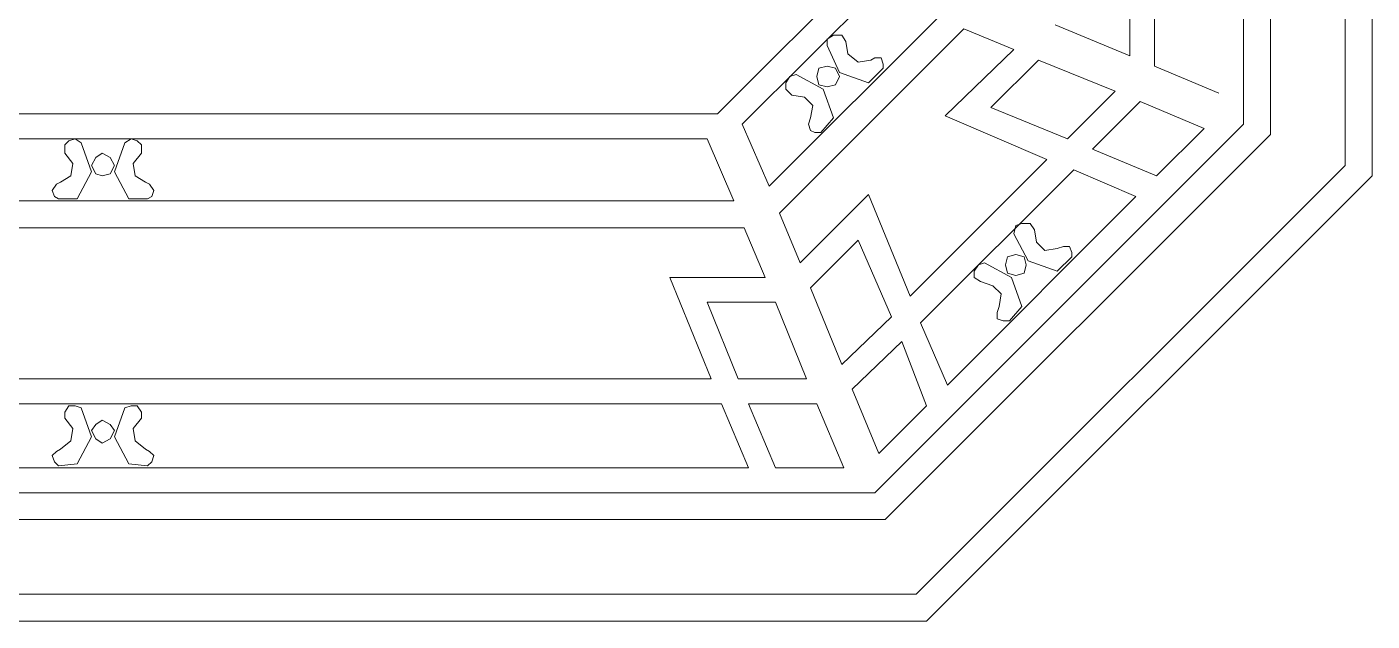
# Model space of a CAD drawing. Header units: centimetres. Extents: x -9.1 to 8.1, y -4.2 to 7.8.
# Drawn here: x -1.04 to 8.05, y -4.2 to -0.19 of the extents above; entities that cross this region are included whole.
import ezdxf

# ---------------------------------------------------------------- set-up
doc = ezdxf.new("R2010")
doc.units = ezdxf.units.CM
doc.header["$MEASUREMENT"] = 0
doc.layers.add('layer 1', color=7, linetype='Continuous')

msp = doc.modelspace()

# ---------------------------------------------------------------- linework, layer by layer
at = {"layer": 'layer 1', "color": 250, "lineweight": 0}
for points, knots in [([(-9.0953, 4.81139), (-9.0953, 4.81139), (-6.08586, 7.8068), (-6.08586, 7.8068), (-6.08586, 7.8068), (-6.08586, 7.8068), (5.04191, 7.8068), (5.04191, 7.8068), (5.04191, 7.8068), (5.04191, 7.8068), (8.05135, 4.81139), (8.05135, 4.81139), (8.05135, 4.81139), (8.05135, 4.81139), (8.05135, -1.19345), (8.05135, -1.19345), (8.05135, -1.19345), (8.05135, -1.19345), (5.04191, -4.20289), (5.04191, -4.20289), (5.04191, -4.20289), (5.04191, -4.20289), (-6.08586, -4.20289), (-6.08586, -4.20289), (-6.08586, -4.20289), (-6.08586, -4.20289), (-9.0953, -1.19345), (-9.0953, -1.19345), (-9.0953, -1.19345), (-9.0953, -1.19345), (-9.0953, 4.81139), (-9.0953, 4.81139)], [0, 0, 0, 0, 0.125, 0.125, 0.125, 0.125, 0.25, 0.25, 0.25, 0.25, 0.375, 0.375, 0.375, 0.375, 0.5, 0.5, 0.5, 0.5, 0.625, 0.625, 0.625, 0.625, 0.75, 0.75, 0.75, 0.75, 0.875, 0.875, 0.875, 0.875, 1, 1, 1, 1]), ([(-8.91345, 4.74142), (-8.91345, 4.74142), (-6.01589, 7.6388), (-6.01589, 7.6388), (-6.01589, 7.6388), (-6.01589, 7.6388), (4.97194, 7.6388), (4.97194, 7.6388), (4.97194, 7.6388), (4.97194, 7.6388), (7.8695, 4.74142), (7.8695, 4.74142), (7.8695, 4.74142), (7.8695, 4.74142), (7.8695, -1.12348), (7.8695, -1.12348), (7.8695, -1.12348), (7.8695, -1.12348), (4.97194, -4.02104), (4.97194, -4.02104), (4.97194, -4.02104), (4.97194, -4.02104), (-6.01589, -4.02104), (-6.01589, -4.02104), (-6.01589, -4.02104), (-6.01589, -4.02104), (-8.91345, -1.12348), (-8.91345, -1.12348), (-8.91345, -1.12348), (-8.91345, -1.12348), (-8.91345, 4.74142), (-8.91345, 4.74142)], [0, 0, 0, 0, 0.125, 0.125, 0.125, 0.125, 0.25, 0.25, 0.25, 0.25, 0.375, 0.375, 0.375, 0.375, 0.5, 0.5, 0.5, 0.5, 0.625, 0.625, 0.625, 0.625, 0.75, 0.75, 0.75, 0.75, 0.875, 0.875, 0.875, 0.875, 1, 1, 1, 1]), ([(-8.40945, 4.51748), (-8.40945, 4.51748), (-5.80598, 7.12095), (-5.80598, 7.12095), (-5.80598, 7.12095), (-5.80598, 7.12095), (4.76203, 7.12095), (4.76203, 7.12095), (4.76203, 7.12095), (4.76203, 7.12095), (7.3655, 4.51748), (7.3655, 4.51748), (7.3655, 4.51748), (7.3655, 4.51748), (7.3655, -0.91357), (7.3655, -0.91357), (7.3655, -0.91357), (7.3655, -0.91357), (4.76203, -3.51704), (4.76203, -3.51704), (4.76203, -3.51704), (4.76203, -3.51704), (-5.80598, -3.51704), (-5.80598, -3.51704), (-5.80598, -3.51704), (-5.80598, -3.51704), (-8.40945, -0.91357), (-8.40945, -0.91357), (-8.40945, -0.91357), (-8.40945, -0.91357), (-8.40945, 4.51748), (-8.40945, 4.51748)], [0, 0, 0, 0, 0.125, 0.125, 0.125, 0.125, 0.25, 0.25, 0.25, 0.25, 0.375, 0.375, 0.375, 0.375, 0.5, 0.5, 0.5, 0.5, 0.625, 0.625, 0.625, 0.625, 0.75, 0.75, 0.75, 0.75, 0.875, 0.875, 0.875, 0.875, 1, 1, 1, 1]), ([(-8.2276, 4.44751), (-8.2276, 4.44751), (-5.73601, 6.95295), (-5.73601, 6.95295), (-5.73601, 6.95295), (-5.73601, 6.95295), (4.69206, 6.95295), (4.69206, 6.95295), (4.69206, 6.95295), (4.69206, 6.95295), (7.18365, 4.44751), (7.18365, 4.44751), (7.18365, 4.44751), (7.18365, 4.44751), (7.18365, -0.8436), (7.18365, -0.8436), (7.18365, -0.8436), (7.18365, -0.8436), (4.69206, -3.33501), (4.69206, -3.33501), (4.69206, -3.33501), (4.69206, -3.33501), (-5.73601, -3.33501), (-5.73601, -3.33501), (-5.73601, -3.33501), (-5.73601, -3.33501), (-8.2276, -0.8436), (-8.2276, -0.8436), (-8.2276, -0.8436), (-8.2276, -0.8436), (-8.2276, 4.44751), (-8.2276, 4.44751)], [0, 0, 0, 0, 0.125, 0.125, 0.125, 0.125, 0.25, 0.25, 0.25, 0.25, 0.375, 0.375, 0.375, 0.375, 0.5, 0.5, 0.5, 0.5, 0.625, 0.625, 0.625, 0.625, 0.75, 0.75, 0.75, 0.75, 0.875, 0.875, 0.875, 0.875, 1, 1, 1, 1]), ([(4.49618, -0.28366), (4.49618, -0.28366), (4.46812, -0.24175), (4.46812, -0.24175), (4.46812, -0.24175), (4.46812, -0.24175), (4.41218, -0.24175), (4.41218, -0.24175), (4.41218, -0.24175), (4.41218, -0.24175), (4.37009, -0.26963), (4.37009, -0.26963), (4.37009, -0.26963), (4.37009, -0.26963), (4.37009, -0.31172), (4.37009, -0.31172)], [0, 0, 0, 0, 0.25, 0.25, 0.25, 0.25, 0.5, 0.5, 0.5, 0.5, 0.75, 0.75, 0.75, 0.75, 1, 1, 1, 1]), ([(4.37009, -0.31172), (4.37009, -0.31172), (4.45409, -0.49357), (4.45409, -0.49357), (4.45409, -0.49357), (4.45409, -0.49357), (4.65015, -0.56354), (4.65015, -0.56354)], [0, 0, 0, 0, 0.5, 0.5, 0.5, 0.5, 1, 1, 1, 1]), ([(4.45409, -0.52163), (4.45409, -0.52163), (4.42603, -0.46569), (4.42603, -0.46569), (4.42603, -0.46569), (4.42603, -0.46569), (4.37009, -0.45166), (4.37009, -0.45166), (4.37009, -0.45166), (4.37009, -0.45166), (4.31415, -0.46569), (4.31415, -0.46569), (4.31415, -0.46569), (4.31415, -0.46569), (4.30012, -0.52163), (4.30012, -0.52163), (4.30012, -0.52163), (4.30012, -0.52163), (4.31415, -0.57757), (4.31415, -0.57757), (4.31415, -0.57757), (4.31415, -0.57757), (4.37009, -0.5916), (4.37009, -0.5916), (4.37009, -0.5916), (4.37009, -0.5916), (4.42603, -0.57757), (4.42603, -0.57757), (4.42603, -0.57757), (4.42603, -0.57757), (4.45409, -0.52163), (4.45409, -0.52163)], [0, 0, 0, 0, 0.125, 0.125, 0.125, 0.125, 0.25, 0.25, 0.25, 0.25, 0.375, 0.375, 0.375, 0.375, 0.5, 0.5, 0.5, 0.5, 0.625, 0.625, 0.625, 0.625, 0.75, 0.75, 0.75, 0.75, 0.875, 0.875, 0.875, 0.875, 1, 1, 1, 1]), ([(4.51003, -0.36766), (4.51003, -0.36766), (4.58, -0.4236), (4.58, -0.4236), (4.58, -0.4236), (4.58, -0.4236), (4.664, -0.40957), (4.664, -0.40957)], [0, 0, 0, 0, 0.5, 0.5, 0.5, 0.5, 1, 1, 1, 1]), ([(4.748, -0.46569), (4.748, -0.46569), (4.748, -0.43763), (4.748, -0.43763), (4.748, -0.43763), (4.748, -0.43763), (4.73397, -0.39572), (4.73397, -0.39572), (4.73397, -0.39572), (4.73397, -0.39572), (4.69206, -0.39572), (4.69206, -0.39572), (4.69206, -0.39572), (4.69206, -0.39572), (4.664, -0.40957), (4.664, -0.40957)], [0, 0, 0, 0, 0.25, 0.25, 0.25, 0.25, 0.5, 0.5, 0.5, 0.5, 0.75, 0.75, 0.75, 0.75, 1, 1, 1, 1]), ([(4.16018, -0.5076), (4.16018, -0.5076), (4.11809, -0.52163), (4.11809, -0.52163), (4.11809, -0.52163), (4.11809, -0.52163), (4.09021, -0.56354), (4.09021, -0.56354), (4.09021, -0.56354), (4.09021, -0.56354), (4.09021, -0.60563), (4.09021, -0.60563), (4.09021, -0.60563), (4.09021, -0.60563), (4.13212, -0.64754), (4.13212, -0.64754)], [0, 0, 0, 0, 0.25, 0.25, 0.25, 0.25, 0.5, 0.5, 0.5, 0.5, 0.75, 0.75, 0.75, 0.75, 1, 1, 1, 1]), ([(4.41218, -0.80151), (4.41218, -0.80151), (4.34221, -0.60563), (4.34221, -0.60563), (4.34221, -0.60563), (4.34221, -0.60563), (4.16018, -0.5076), (4.16018, -0.5076)], [0, 0, 0, 0, 0.5, 0.5, 0.5, 0.5, 1, 1, 1, 1]), ([(4.25821, -0.80151), (4.25821, -0.80151), (4.27206, -0.71751), (4.27206, -0.71751), (4.27206, -0.71751), (4.27206, -0.71751), (4.21612, -0.66157), (4.21612, -0.66157)], [0, 0, 0, 0, 0.5, 0.5, 0.5, 0.5, 1, 1, 1, 1]), ([(4.25821, -0.80151), (4.25821, -0.80151), (4.24418, -0.8436), (4.24418, -0.8436), (4.24418, -0.8436), (4.24418, -0.8436), (4.25821, -0.88551), (4.25821, -0.88551), (4.25821, -0.88551), (4.25821, -0.88551), (4.28609, -0.89954), (4.28609, -0.89954), (4.28609, -0.89954), (4.28609, -0.89954), (4.32818, -0.89954), (4.32818, -0.89954)], [0, 0, 0, 0, 0.25, 0.25, 0.25, 0.25, 0.5, 0.5, 0.5, 0.5, 0.75, 0.75, 0.75, 0.75, 1, 1, 1, 1]), ([(-0.66902, -0.96951), (-0.66902, -0.96951), (-0.71093, -0.94145), (-0.71093, -0.94145), (-0.71093, -0.94145), (-0.71093, -0.94145), (-0.75284, -0.95548), (-0.75284, -0.95548), (-0.75284, -0.95548), (-0.75284, -0.95548), (-0.7809, -0.98354), (-0.7809, -0.98354), (-0.7809, -0.98354), (-0.7809, -0.98354), (-0.7809, -1.03948), (-0.7809, -1.03948)], [0, 0, 0, 0, 0.25, 0.25, 0.25, 0.25, 0.5, 0.5, 0.5, 0.5, 0.75, 0.75, 0.75, 0.75, 1, 1, 1, 1]), ([(-0.6969, -1.34742), (-0.6969, -1.34742), (-0.59887, -1.16557), (-0.59887, -1.16557), (-0.59887, -1.16557), (-0.59887, -1.16557), (-0.66902, -0.96951), (-0.66902, -0.96951)], [0, 0, 0, 0, 0.5, 0.5, 0.5, 0.5, 1, 1, 1, 1]), ([(-0.37493, -0.96951), (-0.37493, -0.96951), (-0.4449, -1.16557), (-0.4449, -1.16557), (-0.4449, -1.16557), (-0.4449, -1.16557), (-0.34705, -1.34742), (-0.34705, -1.34742)], [0, 0, 0, 0, 0.5, 0.5, 0.5, 0.5, 1, 1, 1, 1]), ([(-0.26305, -1.03948), (-0.26305, -1.03948), (-0.26305, -0.98354), (-0.26305, -0.98354), (-0.26305, -0.98354), (-0.26305, -0.98354), (-0.29093, -0.95548), (-0.29093, -0.95548), (-0.29093, -0.95548), (-0.29093, -0.95548), (-0.33302, -0.94145), (-0.33302, -0.94145), (-0.33302, -0.94145), (-0.33302, -0.94145), (-0.37493, -0.96951), (-0.37493, -0.96951)], [0, 0, 0, 0, 0.25, 0.25, 0.25, 0.25, 0.5, 0.5, 0.5, 0.5, 0.75, 0.75, 0.75, 0.75, 1, 1, 1, 1]), ([(-0.4449, -1.12348), (-0.4449, -1.12348), (-0.47296, -1.06754), (-0.47296, -1.06754), (-0.47296, -1.06754), (-0.47296, -1.06754), (-0.5289, -1.03948), (-0.5289, -1.03948), (-0.5289, -1.03948), (-0.5289, -1.03948), (-0.57099, -1.06754), (-0.57099, -1.06754), (-0.57099, -1.06754), (-0.57099, -1.06754), (-0.59887, -1.12348), (-0.59887, -1.12348), (-0.59887, -1.12348), (-0.59887, -1.12348), (-0.57099, -1.17942), (-0.57099, -1.17942), (-0.57099, -1.17942), (-0.57099, -1.17942), (-0.5289, -1.19345), (-0.5289, -1.19345), (-0.5289, -1.19345), (-0.5289, -1.19345), (-0.47296, -1.17942), (-0.47296, -1.17942), (-0.47296, -1.17942), (-0.47296, -1.17942), (-0.4449, -1.12348), (-0.4449, -1.12348)], [0, 0, 0, 0, 0.125, 0.125, 0.125, 0.125, 0.25, 0.25, 0.25, 0.25, 0.375, 0.375, 0.375, 0.375, 0.5, 0.5, 0.5, 0.5, 0.625, 0.625, 0.625, 0.625, 0.75, 0.75, 0.75, 0.75, 0.875, 0.875, 0.875, 0.875, 1, 1, 1, 1]), ([(-0.80896, -1.23554), (-0.80896, -1.23554), (-0.73899, -1.19345), (-0.73899, -1.19345), (-0.73899, -1.19345), (-0.73899, -1.19345), (-0.72496, -1.10945), (-0.72496, -1.10945)], [0, 0, 0, 0, 0.5, 0.5, 0.5, 0.5, 1, 1, 1, 1]), ([(-0.31899, -1.10945), (-0.31899, -1.10945), (-0.30496, -1.19345), (-0.30496, -1.19345), (-0.30496, -1.19345), (-0.30496, -1.19345), (-0.23499, -1.23554), (-0.23499, -1.23554)], [0, 0, 0, 0, 0.5, 0.5, 0.5, 0.5, 1, 1, 1, 1]), ([(-0.80896, -1.23554), (-0.80896, -1.23554), (-0.83684, -1.24939), (-0.83684, -1.24939), (-0.83684, -1.24939), (-0.83684, -1.24939), (-0.8649, -1.29148), (-0.8649, -1.29148), (-0.8649, -1.29148), (-0.8649, -1.29148), (-0.85087, -1.33339), (-0.85087, -1.33339), (-0.85087, -1.33339), (-0.85087, -1.33339), (-0.82299, -1.34742), (-0.82299, -1.34742)], [0, 0, 0, 0, 0.25, 0.25, 0.25, 0.25, 0.5, 0.5, 0.5, 0.5, 0.75, 0.75, 0.75, 0.75, 1, 1, 1, 1]), ([(-0.22096, -1.34742), (-0.22096, -1.34742), (-0.19308, -1.33339), (-0.19308, -1.33339), (-0.19308, -1.33339), (-0.19308, -1.33339), (-0.17905, -1.29148), (-0.17905, -1.29148), (-0.17905, -1.29148), (-0.17905, -1.29148), (-0.20711, -1.24939), (-0.20711, -1.24939), (-0.20711, -1.24939), (-0.20711, -1.24939), (-0.23499, -1.23554), (-0.23499, -1.23554)], [0, 0, 0, 0, 0.25, 0.25, 0.25, 0.25, 0.5, 0.5, 0.5, 0.5, 0.75, 0.75, 0.75, 0.75, 1, 1, 1, 1]), ([(5.76986, -1.55733), (5.76986, -1.55733), (5.7418, -1.51542), (5.7418, -1.51542), (5.7418, -1.51542), (5.7418, -1.51542), (5.68586, -1.51542), (5.68586, -1.51542), (5.68586, -1.51542), (5.68586, -1.51542), (5.64394, -1.52945), (5.64394, -1.52945), (5.64394, -1.52945), (5.64394, -1.52945), (5.62991, -1.58539), (5.62991, -1.58539)], [0, 0, 0, 0, 0.25, 0.25, 0.25, 0.25, 0.5, 0.5, 0.5, 0.5, 0.75, 0.75, 0.75, 0.75, 1, 1, 1, 1]), ([(5.62991, -1.58539), (5.62991, -1.58539), (5.72795, -1.76742), (5.72795, -1.76742), (5.72795, -1.76742), (5.72795, -1.76742), (5.92383, -1.83739), (5.92383, -1.83739)], [0, 0, 0, 0, 0.5, 0.5, 0.5, 0.5, 1, 1, 1, 1]), ([(5.71392, -1.7953), (5.71392, -1.7953), (5.69989, -1.73936), (5.69989, -1.73936), (5.69989, -1.73936), (5.69989, -1.73936), (5.64394, -1.72533), (5.64394, -1.72533), (5.64394, -1.72533), (5.64394, -1.72533), (5.58782, -1.73936), (5.58782, -1.73936), (5.58782, -1.73936), (5.58782, -1.73936), (5.57397, -1.7953), (5.57397, -1.7953), (5.57397, -1.7953), (5.57397, -1.7953), (5.58782, -1.85142), (5.58782, -1.85142), (5.58782, -1.85142), (5.58782, -1.85142), (5.64394, -1.86527), (5.64394, -1.86527), (5.64394, -1.86527), (5.64394, -1.86527), (5.69989, -1.85142), (5.69989, -1.85142), (5.69989, -1.85142), (5.69989, -1.85142), (5.71392, -1.7953), (5.71392, -1.7953)], [0, 0, 0, 0, 0.125, 0.125, 0.125, 0.125, 0.25, 0.25, 0.25, 0.25, 0.375, 0.375, 0.375, 0.375, 0.5, 0.5, 0.5, 0.5, 0.625, 0.625, 0.625, 0.625, 0.75, 0.75, 0.75, 0.75, 0.875, 0.875, 0.875, 0.875, 1, 1, 1, 1]), ([(5.78389, -1.64133), (5.78389, -1.64133), (5.83983, -1.69745), (5.83983, -1.69745), (5.83983, -1.69745), (5.83983, -1.69745), (5.92383, -1.68342), (5.92383, -1.68342)], [0, 0, 0, 0, 0.5, 0.5, 0.5, 0.5, 1, 1, 1, 1]), ([(6.02186, -1.73936), (6.02186, -1.73936), (6.02186, -1.7113), (6.02186, -1.7113), (6.02186, -1.7113), (6.02186, -1.7113), (6.00783, -1.66939), (6.00783, -1.66939), (6.00783, -1.66939), (6.00783, -1.66939), (5.96574, -1.66939), (5.96574, -1.66939), (5.96574, -1.66939), (5.96574, -1.66939), (5.92383, -1.68342), (5.92383, -1.68342)], [0, 0, 0, 0, 0.25, 0.25, 0.25, 0.25, 0.5, 0.5, 0.5, 0.5, 0.75, 0.75, 0.75, 0.75, 1, 1, 1, 1]), ([(5.43385, -1.78145), (5.43385, -1.78145), (5.39194, -1.7953), (5.39194, -1.7953), (5.39194, -1.7953), (5.39194, -1.7953), (5.36388, -1.83739), (5.36388, -1.83739), (5.36388, -1.83739), (5.36388, -1.83739), (5.36388, -1.8793), (5.36388, -1.8793), (5.36388, -1.8793), (5.36388, -1.8793), (5.40597, -1.90736), (5.40597, -1.90736)], [0, 0, 0, 0, 0.25, 0.25, 0.25, 0.25, 0.5, 0.5, 0.5, 0.5, 0.75, 0.75, 0.75, 0.75, 1, 1, 1, 1]), ([(5.68586, -2.07536), (5.68586, -2.07536), (5.61588, -1.8793), (5.61588, -1.8793), (5.61588, -1.8793), (5.61588, -1.8793), (5.43385, -1.78145), (5.43385, -1.78145)], [0, 0, 0, 0, 0.5, 0.5, 0.5, 0.5, 1, 1, 1, 1]), ([(5.53188, -2.07536), (5.53188, -2.07536), (5.54591, -1.99136), (5.54591, -1.99136), (5.54591, -1.99136), (5.54591, -1.99136), (5.48997, -1.93542), (5.48997, -1.93542)], [0, 0, 0, 0, 0.5, 0.5, 0.5, 0.5, 1, 1, 1, 1]), ([(5.53188, -2.07536), (5.53188, -2.07536), (5.51785, -2.11727), (5.51785, -2.11727), (5.51785, -2.11727), (5.51785, -2.11727), (5.51785, -2.15936), (5.51785, -2.15936), (5.51785, -2.15936), (5.51785, -2.15936), (5.55994, -2.17321), (5.55994, -2.17321), (5.55994, -2.17321), (5.55994, -2.17321), (5.60185, -2.17321), (5.60185, -2.17321)], [0, 0, 0, 0, 0.25, 0.25, 0.25, 0.25, 0.5, 0.5, 0.5, 0.5, 0.75, 0.75, 0.75, 0.75, 1, 1, 1, 1]), ([(-0.66902, -2.76121), (-0.66902, -2.76121), (-0.71093, -2.74718), (-0.71093, -2.74718), (-0.71093, -2.74718), (-0.71093, -2.74718), (-0.75284, -2.74718), (-0.75284, -2.74718), (-0.75284, -2.74718), (-0.75284, -2.74718), (-0.7809, -2.78927), (-0.7809, -2.78927), (-0.7809, -2.78927), (-0.7809, -2.78927), (-0.7809, -2.83119), (-0.7809, -2.83119)], [0, 0, 0, 0, 0.25, 0.25, 0.25, 0.25, 0.5, 0.5, 0.5, 0.5, 0.75, 0.75, 0.75, 0.75, 1, 1, 1, 1]), ([(-0.6969, -3.13913), (-0.6969, -3.13913), (-0.59887, -2.9571), (-0.59887, -2.9571), (-0.59887, -2.9571), (-0.59887, -2.9571), (-0.66902, -2.76121), (-0.66902, -2.76121)], [0, 0, 0, 0, 0.5, 0.5, 0.5, 0.5, 1, 1, 1, 1]), ([(-0.37493, -2.76121), (-0.37493, -2.76121), (-0.4449, -2.9571), (-0.4449, -2.9571), (-0.4449, -2.9571), (-0.4449, -2.9571), (-0.34705, -3.13913), (-0.34705, -3.13913)], [0, 0, 0, 0, 0.5, 0.5, 0.5, 0.5, 1, 1, 1, 1]), ([(-0.26305, -2.83119), (-0.26305, -2.83119), (-0.26305, -2.78927), (-0.26305, -2.78927), (-0.26305, -2.78927), (-0.26305, -2.78927), (-0.29093, -2.74718), (-0.29093, -2.74718), (-0.29093, -2.74718), (-0.29093, -2.74718), (-0.33302, -2.74718), (-0.33302, -2.74718), (-0.33302, -2.74718), (-0.33302, -2.74718), (-0.37493, -2.76121), (-0.37493, -2.76121)], [0, 0, 0, 0, 0.25, 0.25, 0.25, 0.25, 0.5, 0.5, 0.5, 0.5, 0.75, 0.75, 0.75, 0.75, 1, 1, 1, 1]), ([(-0.80896, -3.0411), (-0.80896, -3.0411), (-0.73899, -2.98516), (-0.73899, -2.98516), (-0.73899, -2.98516), (-0.73899, -2.98516), (-0.72496, -2.90116), (-0.72496, -2.90116)], [0, 0, 0, 0, 0.5, 0.5, 0.5, 0.5, 1, 1, 1, 1]), ([(-0.4449, -2.91519), (-0.4449, -2.91519), (-0.47296, -2.8731), (-0.47296, -2.8731), (-0.47296, -2.8731), (-0.47296, -2.8731), (-0.5289, -2.84522), (-0.5289, -2.84522), (-0.5289, -2.84522), (-0.5289, -2.84522), (-0.57099, -2.8731), (-0.57099, -2.8731), (-0.57099, -2.8731), (-0.57099, -2.8731), (-0.59887, -2.91519), (-0.59887, -2.91519), (-0.59887, -2.91519), (-0.59887, -2.91519), (-0.57099, -2.97113), (-0.57099, -2.97113), (-0.57099, -2.97113), (-0.57099, -2.97113), (-0.5289, -2.99919), (-0.5289, -2.99919), (-0.5289, -2.99919), (-0.5289, -2.99919), (-0.47296, -2.97113), (-0.47296, -2.97113), (-0.47296, -2.97113), (-0.47296, -2.97113), (-0.4449, -2.91519), (-0.4449, -2.91519)], [0, 0, 0, 0, 0.125, 0.125, 0.125, 0.125, 0.25, 0.25, 0.25, 0.25, 0.375, 0.375, 0.375, 0.375, 0.5, 0.5, 0.5, 0.5, 0.625, 0.625, 0.625, 0.625, 0.75, 0.75, 0.75, 0.75, 0.875, 0.875, 0.875, 0.875, 1, 1, 1, 1]), ([(-0.31899, -2.90116), (-0.31899, -2.90116), (-0.30496, -2.98516), (-0.30496, -2.98516), (-0.30496, -2.98516), (-0.30496, -2.98516), (-0.23499, -3.0411), (-0.23499, -3.0411)], [0, 0, 0, 0, 0.5, 0.5, 0.5, 0.5, 1, 1, 1, 1]), ([(-0.80896, -3.0411), (-0.80896, -3.0411), (-0.83684, -3.05513), (-0.83684, -3.05513), (-0.83684, -3.05513), (-0.83684, -3.05513), (-0.8649, -3.08319), (-0.8649, -3.08319), (-0.8649, -3.08319), (-0.8649, -3.08319), (-0.85087, -3.1251), (-0.85087, -3.1251), (-0.85087, -3.1251), (-0.85087, -3.1251), (-0.82299, -3.15316), (-0.82299, -3.15316)], [0, 0, 0, 0, 0.25, 0.25, 0.25, 0.25, 0.5, 0.5, 0.5, 0.5, 0.75, 0.75, 0.75, 0.75, 1, 1, 1, 1]), ([(-0.22096, -3.15316), (-0.22096, -3.15316), (-0.19308, -3.1251), (-0.19308, -3.1251), (-0.19308, -3.1251), (-0.19308, -3.1251), (-0.17905, -3.08319), (-0.17905, -3.08319), (-0.17905, -3.08319), (-0.17905, -3.08319), (-0.20711, -3.05513), (-0.20711, -3.05513), (-0.20711, -3.05513), (-0.20711, -3.05513), (-0.23499, -3.0411), (-0.23499, -3.0411)], [0, 0, 0, 0, 0.25, 0.25, 0.25, 0.25, 0.5, 0.5, 0.5, 0.5, 0.75, 0.75, 0.75, 0.75, 1, 1, 1, 1])]:
    msp.add_open_spline(points, degree=3, knots=knots, dxfattribs=at)
for points in [[(4.62209, 0.22016), (4.62209, 0.22016), (3.6283, -0.77363), (3.6283, -0.77363)], [(4.69206, 0.05234), (4.69206, 0.05234), (3.7963, -0.8436), (3.7963, -0.8436)], [(6.4138, 0.08022), (6.4138, 0.08022), (6.4138, -0.38169), (6.4138, -0.38169)], [(6.5818, 0.01025), (6.5818, 0.01025), (6.5818, -0.45166), (6.5818, -0.45166)], [(5.12591, -0.11566), (5.12591, -0.11566), (3.97815, -1.26342), (3.97815, -1.26342)], [(5.9098, -0.1716), (5.9098, -0.1716), (6.4138, -0.38169), (6.4138, -0.38169)], [(5.29391, -0.19966), (5.29391, -0.19966), (4.04812, -1.44545), (4.04812, -1.44545)], [(5.29391, -0.19966), (5.29391, -0.19966), (5.62991, -0.3396), (5.62991, -0.3396)], [(4.49618, -0.28366), (4.49618, -0.28366), (4.51003, -0.36766), (4.51003, -0.36766)], [(5.168, -0.78748), (5.168, -0.78748), (5.62991, -0.3396), (5.62991, -0.3396)], [(5.47594, -0.73154), (5.47594, -0.73154), (5.79792, -0.40957), (5.79792, -0.40957)], [(5.79792, -0.40957), (5.79792, -0.40957), (6.31577, -0.61966), (6.31577, -0.61966)], [(6.5818, -0.45166), (6.5818, -0.45166), (7.01565, -0.63351), (7.01565, -0.63351)], [(4.65015, -0.56354), (4.65015, -0.56354), (4.748, -0.46569), (4.748, -0.46569)], [(6.31577, -0.61966), (6.31577, -0.61966), (5.9938, -0.94145), (5.9938, -0.94145)], [(4.21612, -0.66157), (4.21612, -0.66157), (4.13212, -0.64754), (4.13212, -0.64754)], [(6.48377, -0.68963), (6.48377, -0.68963), (6.1618, -1.0116), (6.1618, -1.0116)], [(6.48377, -0.68963), (6.48377, -0.68963), (6.91762, -0.87148), (6.91762, -0.87148)], [(-4.67225, -0.77363), (-4.67225, -0.77363), (-0.5289, -0.77363), (-0.5289, -0.77363)], [(3.6283, -0.77363), (3.6283, -0.77363), (-0.5289, -0.77363), (-0.5289, -0.77363)], [(4.32818, -0.89954), (4.32818, -0.89954), (4.41218, -0.80151), (4.41218, -0.80151)], [(5.168, -0.78748), (5.168, -0.78748), (5.85386, -1.08157), (5.85386, -1.08157)], [(5.47594, -0.73154), (5.47594, -0.73154), (5.9938, -0.94145), (5.9938, -0.94145)], [(3.7963, -0.8436), (3.7963, -0.8436), (3.97815, -1.26342), (3.97815, -1.26342)], [(6.91762, -0.87148), (6.91762, -0.87148), (6.59565, -1.19345), (6.59565, -1.19345)], [(-4.60228, -0.94145), (-4.60228, -0.94145), (-0.5289, -0.94145), (-0.5289, -0.94145)], [(3.55833, -0.94145), (3.55833, -0.94145), (-0.5289, -0.94145), (-0.5289, -0.94145)], [(3.55833, -0.94145), (3.55833, -0.94145), (3.74018, -1.36145), (3.74018, -1.36145)], [(-0.72496, -1.10945), (-0.72496, -1.10945), (-0.7809, -1.03948), (-0.7809, -1.03948)], [(-0.26305, -1.03948), (-0.26305, -1.03948), (-0.31899, -1.10945), (-0.31899, -1.10945)], [(5.85386, -1.08157), (5.85386, -1.08157), (4.93003, -2.00539), (4.93003, -2.00539)], [(6.1618, -1.0116), (6.1618, -1.0116), (6.59565, -1.19345), (6.59565, -1.19345)], [(6.03589, -1.15154), (6.03589, -1.15154), (5, -2.18724), (5, -2.18724)], [(6.03589, -1.15154), (6.03589, -1.15154), (6.45571, -1.33339), (6.45571, -1.33339)], [(-4.78413, -1.36145), (-4.78413, -1.36145), (-0.5289, -1.36145), (-0.5289, -1.36145)], [(-0.82299, -1.34742), (-0.82299, -1.34742), (-0.6969, -1.34742), (-0.6969, -1.34742)], [(3.74018, -1.36145), (3.74018, -1.36145), (-0.5289, -1.36145), (-0.5289, -1.36145)], [(-0.34705, -1.34742), (-0.34705, -1.34742), (-0.22096, -1.34742), (-0.22096, -1.34742)], [(4.65015, -1.31954), (4.65015, -1.31954), (4.18824, -1.78145), (4.18824, -1.78145)], [(4.65015, -1.31954), (4.65015, -1.31954), (4.93003, -2.00539), (4.93003, -2.00539)], [(6.45571, -1.33339), (6.45571, -1.33339), (5.18203, -2.60724), (5.18203, -2.60724)], [(4.04812, -1.44545), (4.04812, -1.44545), (4.18824, -1.78145), (4.18824, -1.78145)], [(-4.8541, -1.54348), (-4.8541, -1.54348), (-0.5289, -1.54348), (-0.5289, -1.54348)], [(3.81015, -1.54348), (3.81015, -1.54348), (-0.5289, -1.54348), (-0.5289, -1.54348)], [(3.81015, -1.54348), (3.81015, -1.54348), (3.95027, -1.8793), (3.95027, -1.8793)], [(4.58, -1.62748), (4.58, -1.62748), (4.25821, -1.94927), (4.25821, -1.94927)], [(4.58, -1.62748), (4.58, -1.62748), (4.80412, -2.14533), (4.80412, -2.14533)], [(5.76986, -1.55733), (5.76986, -1.55733), (5.78389, -1.64133), (5.78389, -1.64133)], [(5.92383, -1.83739), (5.92383, -1.83739), (6.02186, -1.73936), (6.02186, -1.73936)], [(3.30633, -1.8793), (3.30633, -1.8793), (3.95027, -1.8793), (3.95027, -1.8793)], [(3.30633, -1.8793), (3.30633, -1.8793), (3.58621, -2.56515), (3.58621, -2.56515)], [(5.48997, -1.93542), (5.48997, -1.93542), (5.40597, -1.90736), (5.40597, -1.90736)], [(4.25821, -1.94927), (4.25821, -1.94927), (4.46812, -2.4673), (4.46812, -2.4673)], [(3.55833, -2.0473), (3.55833, -2.0473), (4.02024, -2.0473), (4.02024, -2.0473)], [(3.55833, -2.0473), (3.55833, -2.0473), (3.76824, -2.56515), (3.76824, -2.56515)], [(4.02024, -2.0473), (4.02024, -2.0473), (4.23015, -2.56515), (4.23015, -2.56515)], [(5.60185, -2.17321), (5.60185, -2.17321), (5.68586, -2.07536), (5.68586, -2.07536)], [(4.46812, -2.4673), (4.46812, -2.4673), (4.80412, -2.14533), (4.80412, -2.14533)], [(5, -2.18724), (5, -2.18724), (5.18203, -2.60724), (5.18203, -2.60724)], [(4.53809, -2.6353), (4.53809, -2.6353), (4.87409, -2.31333), (4.87409, -2.31333)], [(4.87409, -2.31333), (4.87409, -2.31333), (5.04191, -2.74718), (5.04191, -2.74718)], [(-4.63016, -2.56515), (-4.63016, -2.56515), (-0.5289, -2.56515), (-0.5289, -2.56515)], [(3.58621, -2.56515), (3.58621, -2.56515), (-0.5289, -2.56515), (-0.5289, -2.56515)], [(3.76824, -2.56515), (3.76824, -2.56515), (4.23015, -2.56515), (4.23015, -2.56515)], [(4.53809, -2.6353), (4.53809, -2.6353), (4.72012, -3.06916), (4.72012, -3.06916)], [(-4.70013, -2.73315), (-4.70013, -2.73315), (-0.5289, -2.73315), (-0.5289, -2.73315)], [(3.65618, -2.73315), (3.65618, -2.73315), (-0.5289, -2.73315), (-0.5289, -2.73315)], [(3.65618, -2.73315), (3.65618, -2.73315), (3.83821, -3.16719), (3.83821, -3.16719)], [(3.83821, -2.73315), (3.83821, -2.73315), (4.02024, -3.16719), (4.02024, -3.16719)], [(3.83821, -2.73315), (3.83821, -2.73315), (4.30012, -2.73315), (4.30012, -2.73315)], [(4.30012, -2.73315), (4.30012, -2.73315), (4.48215, -3.16719), (4.48215, -3.16719)], [(4.72012, -3.06916), (4.72012, -3.06916), (5.04191, -2.74718), (5.04191, -2.74718)], [(-0.72496, -2.90116), (-0.72496, -2.90116), (-0.7809, -2.83119), (-0.7809, -2.83119)], [(-0.26305, -2.83119), (-0.26305, -2.83119), (-0.31899, -2.90116), (-0.31899, -2.90116)], [(-4.88216, -3.16719), (-4.88216, -3.16719), (-0.5289, -3.16719), (-0.5289, -3.16719)], [(-0.82299, -3.15316), (-0.82299, -3.15316), (-0.6969, -3.13913), (-0.6969, -3.13913)], [(3.83821, -3.16719), (3.83821, -3.16719), (-0.5289, -3.16719), (-0.5289, -3.16719)], [(-0.34705, -3.13913), (-0.34705, -3.13913), (-0.22096, -3.15316), (-0.22096, -3.15316)], [(4.02024, -3.16719), (4.02024, -3.16719), (4.48215, -3.16719), (4.48215, -3.16719)]]:
    msp.add_open_spline(points, degree=3, dxfattribs=at)

doc.saveas('drawing.dxf')
